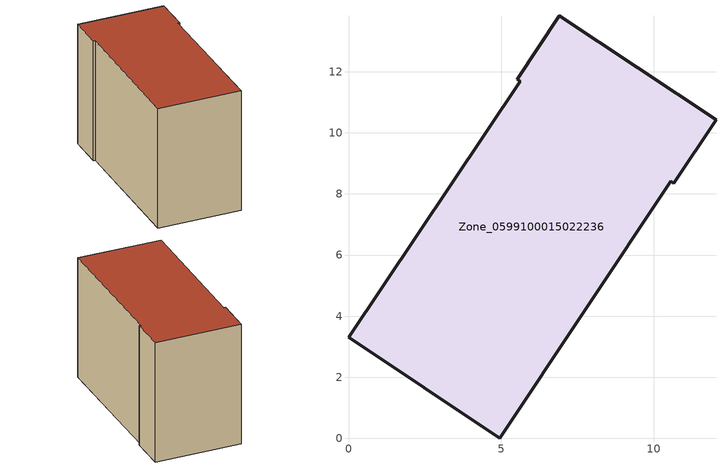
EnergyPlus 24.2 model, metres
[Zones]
Zone_0599100015022236
 floor ground (C_G): 5.62,11.69 5.52,11.75 6.91,13.84 12.03,10.43 10.64,8.35 10.55,8.41 4.94,0 0,3.31 z0.53
 wall outside (C_F): 10.64,8.35 12.03,10.43 6.91,13.84 5.52,11.75 5.62,11.69 0,3.31 4.94,0 10.55,8.41 10.64,8.35 z0.53:9.4
 roof outside (C_R): 5.52,11.75 5.62,11.69 0,3.31 4.94,0 10.55,8.41 10.64,8.35 12.03,10.43 6.91,13.84 z9.4
[BUILDING]
Pand.0599100015022236: North Axis=0; Terrain=City; Loads Convergence Tolerance Value=0.04; Temperature Convergence Tolerance Value=0.4; Solar Distribution=FullExterior; Maximum Number of Warmup Days=25; Minimum Number of Warmup Days=1
[Site:Location]
Rotterdam.The.Hague.AP_ZH_NLD Design_Conditions: Latitude=51.96; Longitude=4.45; Time Zone=1; Elevation=-4.5
[SITE:GROUNDTEMPERATURE:BUILDINGSURFACE]
18, 18, 18, 18, 18, 18, 18, 18, 18, 18, 18, 18
[MATERIAL] Thermal Absorptance=0.9; Solar Absorptance=0.7; Visible Absorptance=0.7
Name | Roughness | Thickness | Conductivity | Density | Specific Heat
G.TI.2006-2014 | MediumSmooth | 0.15 | 0.06 | 540 | 1210
F.TI.2006-2014 | Rough | 0.3 | 0.12 | 1920 | 840
R.TI.2006-2014 | MediumRough | 0.2 | 0.08 | 1500 | 1000
[CONSTRUCTION]
C_G: G.TI.2006-2014
C_F: F.TI.2006-2014
C_R: R.TI.2006-2014
[ZONE]
Zone_0599100015022236: Type=1; Multiplier=1; Ceiling Height=Autocalculate; Volume=Autocalculate; Floor Area=autocalculate; Part of Total Floor Area=Yes
[ZONEINFILTRATION:DESIGNFLOWRATE]
Infil_Zone_0599100015022236: Zone or ZoneList or Space or SpaceList=Zone_0599100015022236; Schedule=AlwaysOn; Design Flow Rate Calculation Method=Flow/Area; Flow Rate per Floor Area=0.0015; Constant Term Coefficient=1; Temperature Term Coefficient=0; Velocity Term Coefficient=0; Velocity Squared Term Coefficient=0
[HVACTEMPLATE:ZONE:IDEALLOADSAIRSYSTEM]
Zone_0599100015022236: Maximum Heating Supply Air Temperature=50; Minimum Cooling Supply Air Temperature=13; Maximum Heating Supply Air Humidity Ratio=0.0156; Minimum Cooling Supply Air Humidity Ratio=0.0077; Heating Limit=NoLimit; Cooling Limit=NoLimit; Dehumidification Control Type=ConstantSensibleHeatRatio; Cooling Sensible Heat Ratio=0.7; Dehumidification Setpoint=60; Humidification Control Type=None; Humidification Setpoint=30; Outdoor Air Method=None; Outdoor Air Flow Rate per Person=0.00944; Outdoor Air Flow Rate per Zone Floor Area=0; Outdoor Air Flow Rate per Zone=0; Demand Controlled Ventilation Type=None; Outdoor Air Economizer Type=NoEconomizer; Heat Recovery Type=None; Sensible Heat Recovery Effectiveness=0.7; Latent Heat Recovery Effectiveness=0.65
[ZONECONTROL:THERMOSTAT]
ThermostatControl_Zone_0599100015022236: Zone or ZoneList=Zone_0599100015022236; Control Type Schedule=DualSetpointControlType; Control 1=Thermostat_Zone_0599100015022236; Temperature Difference Between Cutout And Setpoint=0
[THERMOSTATSETPOINT:DUALSETPOINT]
Thermostat_Zone_0599100015022236: Heating Setpoint Temperature Schedule=HeatingSetpoint_Zone_0599100015022236; Cooling Setpoint Temperature Schedule=CoolingSetpoint_Zone_0599100015022236
[SCHEDULE:COMPACT]
HeatingSetpoint_Zone_0599100015022236: Through: 12/31, For: AllDays, Until: 24:00, 21
CoolingSetpoint_Zone_0599100015022236: Through: 12/31, For: AllDays, Until: 24:00, 24
DualSetpointControlType: Through: 12/31, For: AllDays, Until: 24:00, 4
AlwaysOn: Through: 12/31, For: AllDays, Until: 24:00, 1
